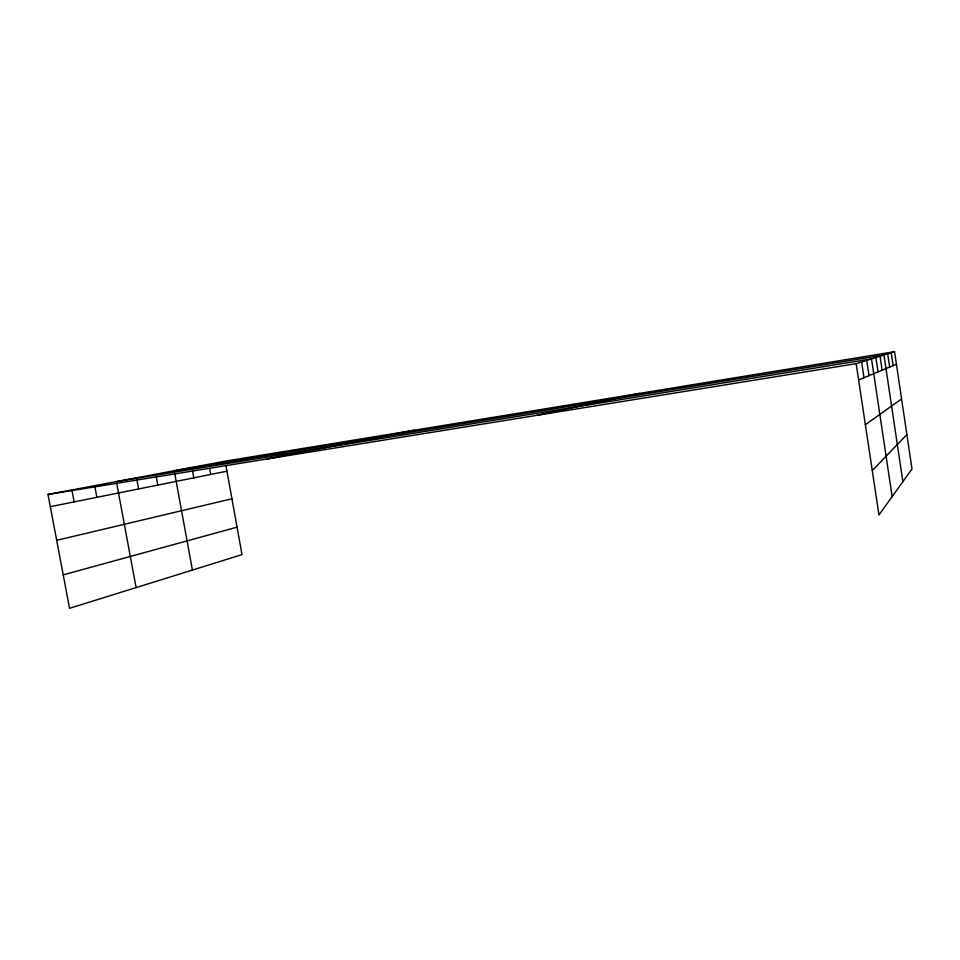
<?xml version="1.0" encoding="UTF-8"?>
<svg xmlns="http://www.w3.org/2000/svg" width="960" height="960" viewBox="0 0 960 960"><rect width="100%" height="100%" fill="white"/><g stroke="black" fill="none" stroke-linecap="round" stroke-linejoin="round"><path stroke-width="1.44" d="M872.28 470.604L906.876 434.544M865.356 424.692L901.584 398.94M858.624 379.944L896.424 364.284M856.164 363.672L894.552 351.684L912 468.972L878.964 514.968L856.164 363.672L48 494.436L69.54 608.316L242.016 554.628L225.912 465.456M63.216 574.872L237.048 527.172M56.676 540.324L231.924 498.792M537.336 415.26L639.48 393.396M50.316 506.676L226.944 471.192M267.264 458.964L414.372 430.212M48 494.436L225.132 461.16L894.552 351.684M174.228 470.724L883.956 354.996L902.88 481.68M71.916 489.948L74.16 501.876M136.104 587.592L116.4 481.584L871.512 358.884L892.152 496.608M94.692 485.664L96.864 497.316M156.288 476.916L157.788 485.076M136.536 477.804L138.588 488.94M192.612 471.324L193.8 477.852M174.708 473.388L192.408 570.072M209.652 468.6L210.708 474.444M875.892 357.516L878.052 371.892M866.712 360.384L869.004 375.648M861.612 361.968L863.976 377.724M891.192 352.728L893.124 365.652M887.676 353.832L889.656 367.092M880.044 356.22L882.132 370.2"/></g></svg>
